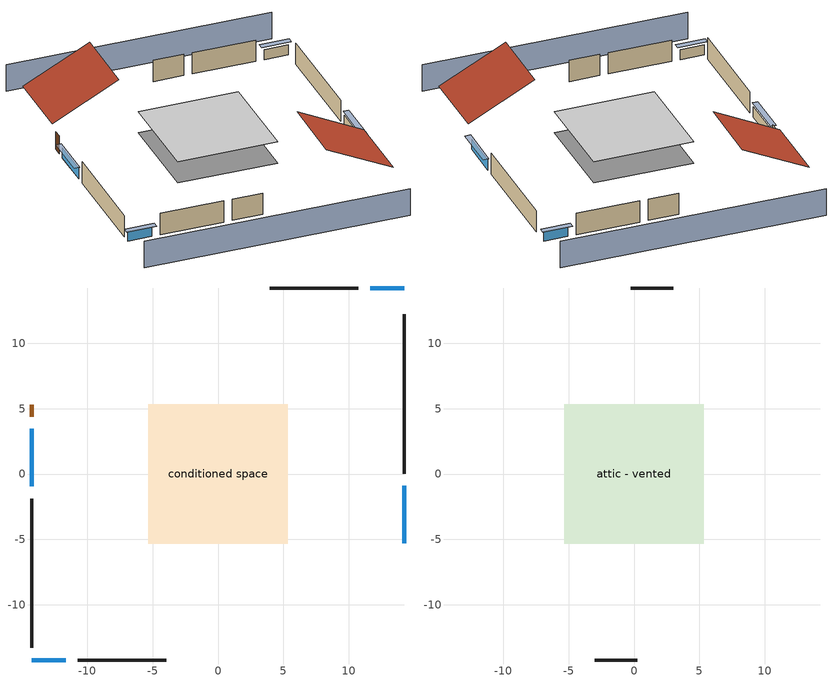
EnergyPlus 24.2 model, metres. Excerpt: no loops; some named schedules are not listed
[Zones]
conditioned space
 floor outside (Floor1 construction): -5.34,-5.34 -5.34,5.34 5.34,5.34 5.34,-5.34 z0.61
 wall outside (AdiabaticWallConstruction 1): -14.22,5.31 -14.22,4.39 z0.61:2.64
 wall outside (AdiabaticWallConstruction): 14.22,-5.31 14.22,-0.9 / -14.22,3.46 -14.22,-0.95 z0.61:1.8; -14.22,-14.22 -11.64,-14.22 / 14.22,14.22 11.64,14.22 z0.61:1.74
 wall outside (Wall1 construction): 14.22,0.03 14.22,12.21 z0.61:3.05
 wall outside (Wall2 construction): -10.71,-14.22 -3.94,-14.22 z0.61:3.05
 wall outside (Wall3 construction): -14.22,-1.87 -14.22,-13.29 z0.61:3.05
 wall outside (Wall4 construction): 10.71,14.22 3.94,14.22 z0.61:3.05
 window (WindowConstruction): 14.22,-5.31 14.22,-0.9 z0.61:1.8
 window (WindowConstruction 1): -14.22,-14.22 -11.64,-14.22 z0.61:1.74
 window (WindowConstruction 2): -14.22,3.46 -14.22,-0.94 z0.61:1.8
 window (WindowConstruction 3): 14.22,14.22 11.64,14.22 z0.61:1.74
 door (Door): -14.22,5.31 -14.22,4.39 z0.61:2.64
attic - vented
 floor to conditioned space (Floor2 construction Reversed): -5.34,-5.34 -5.34,5.34 5.34,5.34 5.34,-5.34 z3.05
 wall outside (Wall5 construction): -3.01,-14.22 0.24,-14.22 z0.61:3.05
 wall outside (Wall6 construction): 3.01,14.22 -0.24,14.22 z0.61:3.05
 roof outside (Roof1 construction): 14.22,-6.24,3.05 7.08,-6.24,6.62 7.08,-14.22,6.62 14.22,-14.22,3.05
 roof outside (Roof2 construction): -14.22,6.24,3.05 -7.08,6.24,6.62 -7.08,14.22,6.62 -14.22,14.22,3.05
shading: 14.22,18.79 -14.22,18.79 / -14.22,-18.79 14.22,-18.79 z0:3.05; 14.22,-0.59 14.22,-5.61 14.83,-5.61 14.83,-0.59 z2.1; -11.34,-14.22 -14.53,-14.22 -14.53,-14.83 -11.34,-14.83 z2.04; -14.22,-1.25 -14.22,3.77 -14.83,3.77 -14.83,-1.25 z2.1; 11.34,14.22 14.53,14.22 14.53,14.83 11.34,14.83 z2.04
[Building]
Building 1: Terrain=Suburbs
[Site:Location]
Portland Intl Arpt_OR: Latitude {deg}=45.59; Longitude {deg}=-122.6; Time Zone {hr}=-8; Elevation {m}=33; Keep Site Location Information=Yes
[Site:GroundTemperature:Shallow]
10.2558, 8.96328, 8.85977, 9.47314, 11.9355, 14.3863, 16.5111, 17.8571, 17.9714, 16.8767, 14.8061, 12.4304
[Site:WaterMainsTemperature]
Calculation Method=Schedule; Temperature Schedule=mains temperature schedule
[Material] Roughness=Rough; Thermal Absorptance=0.9
Name | Thickness {m} | Conductivity {W/m-K} | Density {kg/m3} | Specific Heat {J/kg-K} | Solar Absorptance | Visible Absorptance
asphalt or fiberglass shingles | 0.00635 | 0.162714 | 1121.4 | 1465.45 | 0.85 | 0.85
ceiling loosefill ins | 0.0846667 | 0.0480833 | 16.02 | 1046.75 | 0.7 | 0.7
ceiling stud and cavity | 0.1397 | 0.302811 | 65.682 | 1177.47 | 0.7 | 0.7
door material | 0.04445 | 0.0612267 | 512.64 | 1214.23 | 0.7 | 0.7
floor covering | 0.0127 | 0.0433444 | 54.468 | 1339.84 | 0.6 | 0.6
floor stud and cavity | 0.1397 | 0.501511 | 92.3553 | 1139.71 | 0.7 | 0.7
furniture material conditioned space 1 | 0.1524 | 0.115458 | 640.8 | 1214.23 | 0.6 | 0.6
gypsum board | 0.0127 | 0.160291 | 801 | 837.4 | 0.6 | 0.6
osb sheathing 0.5 in. | 0.0127 | 0.115458 | 512.64 | 1214.23 | 0.6 | 0.6
osb sheathing 0.5 in. 1 | 0.0127 | 0.115458 | 512.64 | 1214.23 | 0.7 | 0.7
osb sheathing 0.75 in. | 0.01905 | 0.115458 | 512.64 | 1214.23 | 0.7 | 0.7
roof rigid ins | 0.00281632 | 0.029427 | 32.04 | 1214.23 | 0.7 | 0.7
wall rigid ins | 0.512978 | 0.029427 | 32.04 | 1214.23 | 0.7 | 0.7
wall stud and cavity | 0.1397 | 0.550994 | 139.0536 | 1170.24 | 0.7 | 0.7
wall stud and cavity 1 | 0.1397 | 0.727959 | 139.0536 | 1170.24 | 0.6 | 0.6
wall stud and cavity 2 | 0.0889 | 0.380278 | 52.3479 | 1209.89 | 0.7 | 0.7
wall stud and cavity 3 | 0.0889 | 0.391764 | 83.0341 | 1211.67 | 0.7 | 0.7
wood siding | 0.0254 | 0.102417 | 544.68 | 1172.36 | 0.85 | 0.85
wood siding 1; wood siding 2 | 0.0254 | 0.102417 | 544.68 | 1172.36 | 0.7 | 0.7
[WindowMaterial:SimpleGlazingSystem]
WindowMaterial: U-Factor {W/m2-K}=2.78222; Solar Heat Gain Coefficient=0.56
[Construction]
AdiabaticWallConstruction: wood siding 1, wall rigid ins, wall stud and cavity 2, gypsum board
AdiabaticWallConstruction 1: wood siding 2, wall rigid ins, wall stud and cavity 2, gypsum board
Door: door material
Floor1 construction: floor stud and cavity, osb sheathing 0.75 in., floor covering
Floor2 construction Reversed: gypsum board, ceiling stud and cavity, ceiling loosefill ins
furniture construction conditioned space 1: furniture material conditioned space 1
PartitionWallConstruction: gypsum board, wall stud and cavity 3, gypsum board
Roof1 construction; Roof2 construction: asphalt or fiberglass shingles, roof rigid ins, osb sheathing 0.5 in.
Wall1 construction; Wall2 construction; Wall3 construction; Wall4 construction: wood siding, osb sheathing 0.5 in. 1, wall stud and cavity, gypsum board
Wall5 construction; Wall6 construction: wood siding, osb sheathing 0.5 in. 1, wall stud and cavity 1
WindowConstruction; WindowConstruction 1; WindowConstruction 2; WindowConstruction 3: WindowMaterial
[Zone] Multiplier=1; Part of Total Floor Area=Yes
Name | Volume {m3}
attic - vented | 90.8252
conditioned space | 278.185
[Space]
Name | Zone | Volume {m3}
attic - vented 1 | attic - vented | 90.8252
conditioned space 1 | conditioned space | 278.185
[ZoneInfiltration:EffectiveLeakageArea]
infil attic - vented 1: Zone or Space=attic - vented 1; Schedule=Always On Discrete; Effective Air Leakage Area {cm2}=3802.45; Stack Coefficient=0.000166082; Wind Coefficient=3.64908e-05
[ZoneMixing]
whole house fan mix: Zone or Space=attic - vented; Schedule=Always On Continuous; Design Flow Rate Calculation Method=Flow/Zone; Design Flow Rate {m3/s}=0; Source Zone or Space=conditioned space
[SurfaceProperty:IncidentSolarMultiplier] Incident Solar Multiplier=1; Incident Solar Multiplier Schedule=trans schedule winter=0.85 summer=0.7
Window1; Window2; Window3; Window4
[InternalMass] Zone or ZoneList=conditioned space; Space or SpaceList=conditioned space 1
Name | Construction | Surface Area {m2}
furniture mass conditioned space 1 | furniture construction conditioned space 1 | 45.63397
partition wall mass | PartitionWallConstruction | 114.085
[Lights]
interior lighting: Zone or ZoneList or Space or SpaceList=conditioned space 1; Schedule=lighting_interior; Design Level Calculation Method=LightingLevel; Lighting Level {W}=283.464; Return Air Fraction=0; Fraction Radiant=0.6; Fraction Visible=0.2; Fraction Replaceable=1
[People]
occupants: Zone or ZoneList or Space or SpaceList=conditioned space 1; Number of People Schedule=occupants; Number of People Calculation Method=People; Number of People=3; Fraction Radiant=0.314171; Sensible Heat Fraction=0.56303; Activity Level Schedule=occupants activity schedule; Carbon Dioxide Generation Rate {m3/s-W}=0; Enable ASHRAE 55 Comfort Warnings=No; Mean Radiant Temperature Calculation Type=EnclosureAveraged
[ElectricEquipment] Zone or ZoneList or Space or SpaceList=conditioned space 1; Design Level Calculation Method=EquipmentLevel
Name | Schedule | Design Level {W} | Fraction Latent | Fraction Radiant | Fraction Lost
clothes dryer | clothes_dryer | 3598.65 | 0.015 | 0.081 | 0.85
clothes washer | clothes_washer | 164.54 | 0.03 | 0.162 | 0.7
cooking range | cooking_range | 1330.11 | 0.08 | 0.432 | 0.2
dishwasher | dishwasher | 474.422 | 0.3 | 0.18 | 0.4
fridge | fridge schedule | 49.4292 | 0 | 0.6 | 0
fridge 1 | fridge schedule 1 | 90.9498 | 0 | 0.6 | 0
mech vent bath fan 0 | mech vent bath fan 0 schedule | 15 | 0 | 0 | 1
mech vent house fan | mech vent house fan schedule | 0 | 0 | 0 | 1
mech vent house fan cfis | mech vent house fan cfis schedule | 0 | 0 | 0 | 0
mech vent range fan 0 | mech vent range fan 0 schedule | 30 | 0 | 0 | 1
misc plug loads | plug_loads_other | 340.051 | 0.021 | 0.558 | 0.049
misc tv | plug_loads_tv | 531.158 | 0 | 0.6 | 0
whole house fan | Always On Discrete | 0 | 0 | 0 | 1
[OtherEquipment] Zone or ZoneList or Space or SpaceList=conditioned space 1; Design Level Calculation Method=EquipmentLevel
Name | Fuel Type | Schedule | Design Level {W} | Fraction Latent | Fraction Radiant | Fraction Lost
clothes dryer 1 | Electricity | clothes_dryer | 0 | 0.015 | 0.081 | 0.85
cooking range 1 | Electricity | cooking_range | 0 | 0.08 | 0.432 | 0.2
general water use latent | None | general water use schedule | 62.594 | 1 | 0 | 0
general water use sensible | None | general water use schedule | -61.6891 | 0 | 0.6 | 0
mech vent house fan latent load; water heater lat | None | Always On Discrete | 0 | 1 | 0 | 0
mech vent house fan sensible load; water heater sens | None | Always On Discrete | 0 | 0 | 0 | 0
water heater energy adjustment1 | Electricity | Always On Discrete | 0.01 | 0 | 0 | 1
[ZoneInfiltration:DesignFlowRate] Zone or ZoneList or Space or SpaceList=conditioned space 1; Schedule=Always On Discrete; Design Flow Rate Calculation Method=Flow/Zone; Design Flow Rate {m3/s}=0
infil flow; natural vent flow; whole house fan flow
[AvailabilityManager:Scheduled]
room ac airloop Availability Manager: Schedule=Always On Discrete
[WaterUse:Equipment]
dishwasher: Peak Flow Rate {m3/s}=7.07621e-06; Flow Rate Fraction Schedule=hot_water_dishwasher
[Exterior:Lights]
exterior lighting: Schedule=exterior lighting schedule; Design Level {W}=9.28603
[EnergyManagementSystem:GlobalVariable]
infil_program_Qfan
infil_program_Qinf
natural_vent_program_Qnv
natural_vent_program_Qwhf
room_ac_airloop_Fan_RTF
[EnergyManagementSystem:Sensor]
Name | Output:Variable or Output:Meter Index Key | Output:Variable or Output:Meter
airflow_gain | infil flow | Infiltration Sensible Heat Gain Energy
airflow_gain_1 | natural vent flow | Infiltration Sensible Heat Gain Energy
airflow_gain_2 | whole house fan flow | Infiltration Sensible Heat Gain Energy
airflow_loss | infil flow | Infiltration Sensible Heat Loss Energy
airflow_loss_1 | natural vent flow | Infiltration Sensible Heat Loss Energy
airflow_loss_2 | whole house fan flow | Infiltration Sensible Heat Loss Energy
clg_load_cond |  | Cooling:EnergyTransfer:Zone:CONDITIONED SPACE
clg_sp_s; clg_sp_s_1 | cooling setpoint | Schedule Value
clothes_dryer_exhaust_0_sch_s | clothes_dryer | Schedule Value
cool_season | cooling season schedule | Schedule Value
htg_load_cond |  | Heating:EnergyTransfer:Zone:CONDITIONED SPACE
htg_sp_s; htg_sp_s_1 | heating setpoint | Schedule Value
ig_ee_conv | clothes dryer | Electric Equipment Convective Heating Energy
ig_ee_conv_2 | cooking range | Electric Equipment Convective Heating Energy
ig_ee_conv_3 | dishwasher | Electric Equipment Convective Heating Energy
ig_ee_conv_4 | fridge | Electric Equipment Convective Heating Energy
ig_ee_conv_5 | fridge 1 | Electric Equipment Convective Heating Energy
ig_ee_conv_6 | misc plug loads | Electric Equipment Convective Heating Energy
ig_ee_conv_7 | misc tv | Electric Equipment Convective Heating Energy
ig_ee_conv_8 | whole house fan | Electric Equipment Convective Heating Energy
ig_ee_rad | clothes dryer | Electric Equipment Radiant Heating Energy
ig_ee_rad_2 | cooking range | Electric Equipment Radiant Heating Energy
ig_ee_rad_3 | dishwasher | Electric Equipment Radiant Heating Energy
ig_ee_rad_4 | fridge | Electric Equipment Radiant Heating Energy
ig_ee_rad_5 | fridge 1 | Electric Equipment Radiant Heating Energy
ig_ee_rad_6 | misc plug loads | Electric Equipment Radiant Heating Energy
ig_ee_rad_7 | misc tv | Electric Equipment Radiant Heating Energy
ig_ee_rad_8 | whole house fan | Electric Equipment Radiant Heating Energy
ig_lgt_conv | interior lighting | Lights Convective Heating Energy
ig_lgt_rad | interior lighting | Lights Radiant Heating Energy
ig_lgt_vis | interior lighting | Lights Visible Radiation Heating Energy
ig_oe_conv | clothes dryer 1 | Other Equipment Convective Heating Energy
ig_oe_conv_1 | cooking range 1 | Other Equipment Convective Heating Energy
ig_oe_conv_2 | general water use latent | Other Equipment Convective Heating Energy
ig_oe_conv_3 | general water use sensible | Other Equipment Convective Heating Energy
ig_oe_conv_4 | water heater energy adjustment1 | Other Equipment Convective Heating Energy
ig_oe_conv_5 | water heater lat | Other Equipment Convective Heating Energy
ig_oe_conv_6 | water heater sens | Other Equipment Convective Heating Energy
ig_oe_rad | clothes dryer 1 | Other Equipment Radiant Heating Energy
ig_oe_rad_1 | cooking range 1 | Other Equipment Radiant Heating Energy
ig_oe_rad_2 | general water use latent | Other Equipment Radiant Heating Energy
ig_oe_rad_3 | general water use sensible | Other Equipment Radiant Heating Energy
ig_oe_rad_4 | water heater energy adjustment1 | Other Equipment Radiant Heating Energy
ig_oe_rad_5 | water heater lat | Other Equipment Radiant Heating Energy
ig_oe_rad_6 | water heater sens | Other Equipment Radiant Heating Energy
ig_ppl_conv | occupants | People Convective Heating Energy
ig_ppl_rad | occupants | People Radiant Heating Energy
im_conv | furniture mass conditioned space 1 | Surface Inside Face Convection Heat Gain Energy
im_conv_1 | partition wall mass | Surface Inside Face Convection Heat Gain Energy
im_ig | furniture mass conditioned space 1 | Surface Inside Face Internal Gains Radiation Heat Gain Energy
im_ig_1 | partition wall mass | Surface Inside Face Internal Gains Radiation Heat Gain Energy
im_lgt | furniture mass conditioned space 1 | Surface Inside Face Lights Radiation Heat Gain Energy
im_lgt_1 | partition wall mass | Surface Inside Face Lights Radiation Heat Gain Energy
im_sol | furniture mass conditioned space 1 | Surface Inside Face Solar Radiation Heat Gain Energy
im_sol_1 | partition wall mass | Surface Inside Face Solar Radiation Heat Gain Energy
im_surf | furniture mass conditioned space 1 | Surface Inside Face Net Surface Thermal Radiation Heat Gain Energy
im_surf_1 | partition wall mass | Surface Inside Face Net Surface Thermal Radiation Heat Gain Energy
mech_vent_bath_fan_0_sch_s | mech vent bath fan 0 schedule | Schedule Value
mech_vent_range_fan_0_sch_s | mech vent range fan 0 schedule | Schedule Value
mv_conv | mech vent bath fan 0 | Electric Equipment Convective Heating Energy
mv_conv_1 | mech vent house fan | Electric Equipment Convective Heating Energy
mv_conv_2 | mech vent house fan cfis | Electric Equipment Convective Heating Energy
mv_conv_3 | mech vent range fan 0 | Electric Equipment Convective Heating Energy
mv_conv_4 | mech vent house fan latent load | Other Equipment Convective Heating Energy
mv_conv_5 | mech vent house fan sensible load | Other Equipment Convective Heating Energy
mv_rad | mech vent bath fan 0 | Electric Equipment Radiant Heating Energy
mv_rad_1 | mech vent house fan | Electric Equipment Radiant Heating Energy
mv_rad_2 | mech vent house fan cfis | Electric Equipment Radiant Heating Energy
mv_rad_3 | mech vent range fan 0 | Electric Equipment Radiant Heating Energy
mv_rad_4 | mech vent house fan latent load | Other Equipment Radiant Heating Energy
mv_rad_5 | mech vent house fan sensible load | Other Equipment Radiant Heating Energy
natural_vent_s | natural vent schedule | Schedule Value
out_pb_s |  | Site Outdoor Air Barometric Pressure
out_wt_s |  | Site Outdoor Air Humidity Ratio
site_vw_s |  | Site Wind Speed
ss_back_out | Window1 | Surface Window Shortwave from Zone Back Out Window Heat Transfer Rate
ss_back_out_1 | Window2 | Surface Window Shortwave from Zone Back Out Window Heat Transfer Rate
ss_back_out_2 | Window3 | Surface Window Shortwave from Zone Back Out Window Heat Transfer Rate
ss_back_out_3 | Window4 | Surface Window Shortwave from Zone Back Out Window Heat Transfer Rate
ss_conv | Door1 | Surface Inside Face Convection Heat Gain Energy
ss_conv_1 | Window1 | Surface Inside Face Convection Heat Gain Energy
ss_conv_2 | Window2 | Surface Inside Face Convection Heat Gain Energy
ss_conv_3 | Window3 | Surface Inside Face Convection Heat Gain Energy
ss_conv_4 | Window4 | Surface Inside Face Convection Heat Gain Energy
ss_ig | Door1 | Surface Inside Face Internal Gains Radiation Heat Gain Energy
ss_ig_1 | Window1 | Surface Inside Face Internal Gains Radiation Heat Gain Energy
ss_ig_2 | Window2 | Surface Inside Face Internal Gains Radiation Heat Gain Energy
ss_ig_3 | Window3 | Surface Inside Face Internal Gains Radiation Heat Gain Energy
ss_ig_4 | Window4 | Surface Inside Face Internal Gains Radiation Heat Gain Energy
ss_lgt | Door1 | Surface Inside Face Lights Radiation Heat Gain Energy
ss_sol | Door1 | Surface Inside Face Solar Radiation Heat Gain Energy
ss_surf | Door1 | Surface Inside Face Net Surface Thermal Radiation Heat Gain Energy
ss_surf_1 | Window1 | Surface Inside Face Net Surface Thermal Radiation Heat Gain Energy
ss_surf_2 | Window2 | Surface Inside Face Net Surface Thermal Radiation Heat Gain Energy
ss_surf_3 | Window3 | Surface Inside Face Net Surface Thermal Radiation Heat Gain Energy
ss_surf_4 | Window4 | Surface Inside Face Net Surface Thermal Radiation Heat Gain Energy
ss_trans_in | Window1 | Surface Window Transmitted Solar Radiation Rate
ss_trans_in_1 | Window2 | Surface Window Transmitted Solar Radiation Rate
ss_trans_in_2 | Window3 | Surface Window Transmitted Solar Radiation Rate
ss_trans_in_3 | Window4 | Surface Window Transmitted Solar Radiation Rate
ss_trans_out | Window1 | Surface Inside Face Initial Transmitted Diffuse Transmitted Out Window Solar Radiation Rate
ss_trans_out_1 | Window2 | Surface Inside Face Initial Transmitted Diffuse Transmitted Out Window Solar Radiation Rate
ss_trans_out_2 | Window3 | Surface Inside Face Initial Transmitted Diffuse Transmitted Out Window Solar Radiation Rate
ss_trans_out_3 | Window4 | Surface Inside Face Initial Transmitted Diffuse Transmitted Out Window Solar Radiation Rate
s_conv | Floor1 | Surface Inside Face Convection Heat Gain Energy
s_conv_1 | Floor2 | Surface Inside Face Convection Heat Gain Energy
s_conv_2 | Wall1 | Surface Inside Face Convection Heat Gain Energy
s_conv_3 | Wall2 | Surface Inside Face Convection Heat Gain Energy
s_conv_4 | Wall3 | Surface Inside Face Convection Heat Gain Energy
s_conv_5 | Wall4 | Surface Inside Face Convection Heat Gain Energy
s_ig | Floor1 | Surface Inside Face Internal Gains Radiation Heat Gain Energy
s_ig_1 | Floor2 | Surface Inside Face Internal Gains Radiation Heat Gain Energy
s_ig_2 | Wall1 | Surface Inside Face Internal Gains Radiation Heat Gain Energy
s_ig_3 | Wall2 | Surface Inside Face Internal Gains Radiation Heat Gain Energy
s_ig_4 | Wall3 | Surface Inside Face Internal Gains Radiation Heat Gain Energy
s_ig_5 | Wall4 | Surface Inside Face Internal Gains Radiation Heat Gain Energy
s_lgt | Floor1 | Surface Inside Face Lights Radiation Heat Gain Energy
s_lgt_1 | Floor2 | Surface Inside Face Lights Radiation Heat Gain Energy
s_lgt_2 | Wall1 | Surface Inside Face Lights Radiation Heat Gain Energy
s_lgt_3 | Wall2 | Surface Inside Face Lights Radiation Heat Gain Energy
s_lgt_4 | Wall3 | Surface Inside Face Lights Radiation Heat Gain Energy
s_lgt_5 | Wall4 | Surface Inside Face Lights Radiation Heat Gain Energy
s_sol | Floor1 | Surface Inside Face Solar Radiation Heat Gain Energy
s_sol_1 | Floor2 | Surface Inside Face Solar Radiation Heat Gain Energy
s_sol_2 | Wall1 | Surface Inside Face Solar Radiation Heat Gain Energy
s_sol_3 | Wall2 | Surface Inside Face Solar Radiation Heat Gain Energy
s_sol_4 | Wall3 | Surface Inside Face Solar Radiation Heat Gain Energy
s_sol_5 | Wall4 | Surface Inside Face Solar Radiation Heat Gain Energy
s_surf | Floor1 | Surface Inside Face Net Surface Thermal Radiation Heat Gain Energy
s_surf_1 | Floor2 | Surface Inside Face Net Surface Thermal Radiation Heat Gain Energy
s_surf_2 | Wall1 | Surface Inside Face Net Surface Thermal Radiation Heat Gain Energy
s_surf_3 | Wall2 | Surface Inside Face Net Surface Thermal Radiation Heat Gain Energy
s_surf_4 | Wall3 | Surface Inside Face Net Surface Thermal Radiation Heat Gain Energy
s_surf_5 | Wall4 | Surface Inside Face Net Surface Thermal Radiation Heat Gain Energy
water_heater_T_set | water heater setpoint | Schedule Value
[EnergyManagementSystem:Actuator]
Name | Actuated Component Unique | Actuated Component Type | Actuated Component Control Type
fridge_schedule_1_act | fridge schedule 1 | Schedule:Constant | Schedule Value
fridge_schedule_act | fridge schedule | Schedule:Constant | Schedule Value
infil_flow_act | infil flow | Zone Infiltration | Air Exchange Flow Rate
mech_vent_house_fan_cfis_act | mech vent house fan cfis | ElectricEquipment | Electricity Rate
mech_vent_house_fan_latent_load_act | mech vent house fan latent load | OtherEquipment | Power Level
mech_vent_house_fan_sensible_load_act | mech vent house fan sensible load | OtherEquipment | Power Level
natural_vent_flow_act | natural vent flow | Zone Infiltration | Air Exchange Flow Rate
water_heater_HPWHSchedOverride | water heater setpoint | Schedule:Constant | Schedule Value
water_heater_hpwh_ec_adj_act | water heater energy adjustment1 | OtherEquipment | Power Level
water_heater_lat_act | water heater lat | OtherEquipment | Power Level
water_heater_LESchedOverride | water heater BottomElementSetpoint | Schedule:Constant | Schedule Value
water_heater_sens_act | water heater sens | OtherEquipment | Power Level
water_heater_UESchedOverride | water heater TopElementSetpoint | Schedule:Constant | Schedule Value
whole_house_fan_act | whole house fan | ElectricEquipment | Electricity Rate
whole_house_fan_flow_act | whole house fan flow | Zone Infiltration | Air Exchange Flow Rate
whole_house_fan_mix_act | whole house fan mix | ZoneMixing | Air Exchange Flow Rate
